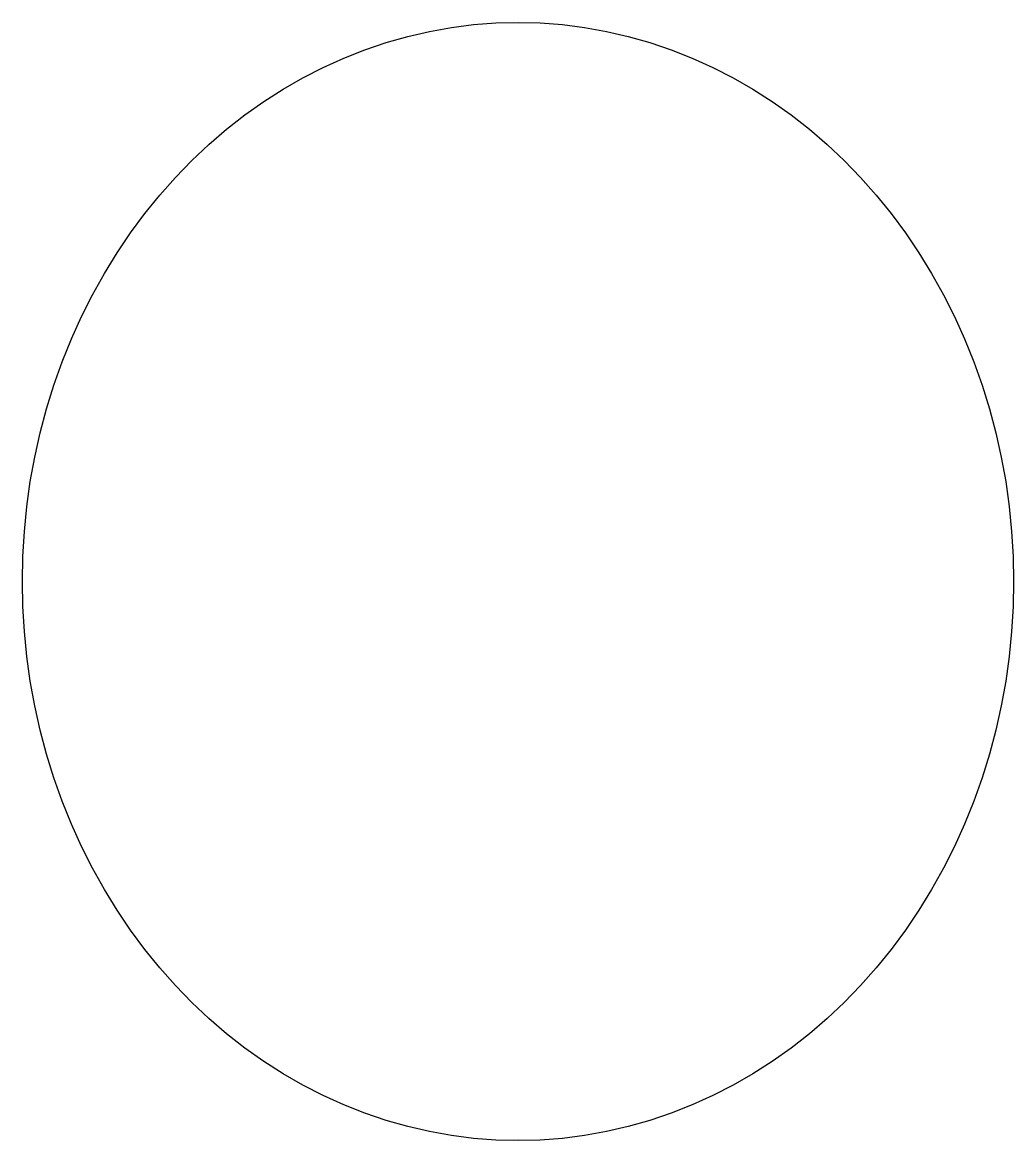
# Model space of a CAD drawing. Header units: metres. Extents: x -14.5 to 14.5, y -8 to 24.7.
import ezdxf

# ---------------------------------------------------------------- set-up
doc = ezdxf.new("R2010")
doc.units = ezdxf.units.M

msp = doc.modelspace()

# ---------------------------------------------------------------- linework, layer by layer
at = {"color": 7, "linetype": 'Continuous', "lineweight": 25, "flags": 128}
msp.add_lwpolyline([(0, -8.004), (-0.651, -7.988), (-1.3, -7.938), (-1.946, -7.856), (-2.589, -7.741), (-3.227, -7.594), (-3.858, -7.415), (-4.481, -7.204), (-5.095, -6.961), (-5.699, -6.688), (-6.291, -6.385), (-6.871, -6.052), (-7.437, -5.69), (-7.988, -5.299), (-8.523, -4.881), (-9.041, -4.437), (-9.54, -3.967), (-10.02, -3.471), (-10.481, -2.953), (-10.92, -2.411), (-11.337, -1.848), (-11.731, -1.264), (-12.101, -0.661), (-12.448, -0.039), (-12.769, 0.599), (-13.064, 1.253), (-13.333, 1.921), (-13.575, 2.602), (-13.79, 3.294), (-13.977, 3.997), (-14.136, 4.709), (-14.267, 5.428), (-14.369, 6.152), (-14.442, 6.881), (-14.485, 7.614), (-14.5, 8.347), (-14.485, 9.081), (-14.442, 9.813), (-14.369, 10.542), (-14.267, 11.267), (-14.136, 11.986), (-13.977, 12.697), (-13.79, 13.4), (-13.575, 14.093), (-13.333, 14.774), (-13.064, 15.442), (-12.769, 16.095), (-12.448, 16.734), (-12.101, 17.355), (-11.731, 17.958), (-11.337, 18.542), (-10.92, 19.105), (-10.481, 19.647), (-10.02, 20.166), (-9.54, 20.661), (-9.041, 21.131), (-8.523, 21.576), (-7.988, 21.993), (-7.437, 22.384), (-6.871, 22.746), (-6.291, 23.079), (-5.699, 23.383), (-5.095, 23.656), (-4.481, 23.898), (-3.858, 24.109), (-3.227, 24.288), (-2.589, 24.436), (-1.946, 24.55), (-1.3, 24.633), (-0.651, 24.682), (0, 24.698), (0.651, 24.682), (1.3, 24.633), (1.946, 24.55), (2.589, 24.436), (3.227, 24.288), (3.858, 24.109), (4.481, 23.898), (5.095, 23.656), (5.699, 23.383), (6.291, 23.079), (6.871, 22.746), (7.437, 22.384), (7.988, 21.993), (8.523, 21.576), (9.041, 21.131), (9.54, 20.661), (10.02, 20.166), (10.481, 19.647), (10.92, 19.105), (11.337, 18.542), (11.731, 17.958), (12.101, 17.355), (12.448, 16.734), (12.769, 16.095), (13.064, 15.442), (13.333, 14.774), (13.575, 14.093), (13.79, 13.4), (13.977, 12.697), (14.136, 11.986), (14.267, 11.267), (14.369, 10.542), (14.442, 9.813), (14.485, 9.081), (14.5, 8.347), (14.485, 7.614), (14.442, 6.881), (14.369, 6.152), (14.267, 5.428), (14.136, 4.709), (13.977, 3.997), (13.79, 3.294), (13.575, 2.602), (13.333, 1.921), (13.064, 1.253), (12.769, 0.599), (12.448, -0.039), (12.101, -0.661), (11.731, -1.264), (11.337, -1.848), (10.92, -2.411), (10.481, -2.953), (10.02, -3.471), (9.54, -3.967), (9.041, -4.437), (8.523, -4.881), (7.988, -5.299), (7.437, -5.69), (6.871, -6.052), (6.291, -6.385), (5.699, -6.688), (5.095, -6.961), (4.481, -7.204), (3.858, -7.415), (3.227, -7.594), (2.589, -7.741), (1.946, -7.856), (1.3, -7.938), (0.651, -7.988), (0, -8.004)], close=True, dxfattribs=at)

doc.saveas('drawing.dxf')
